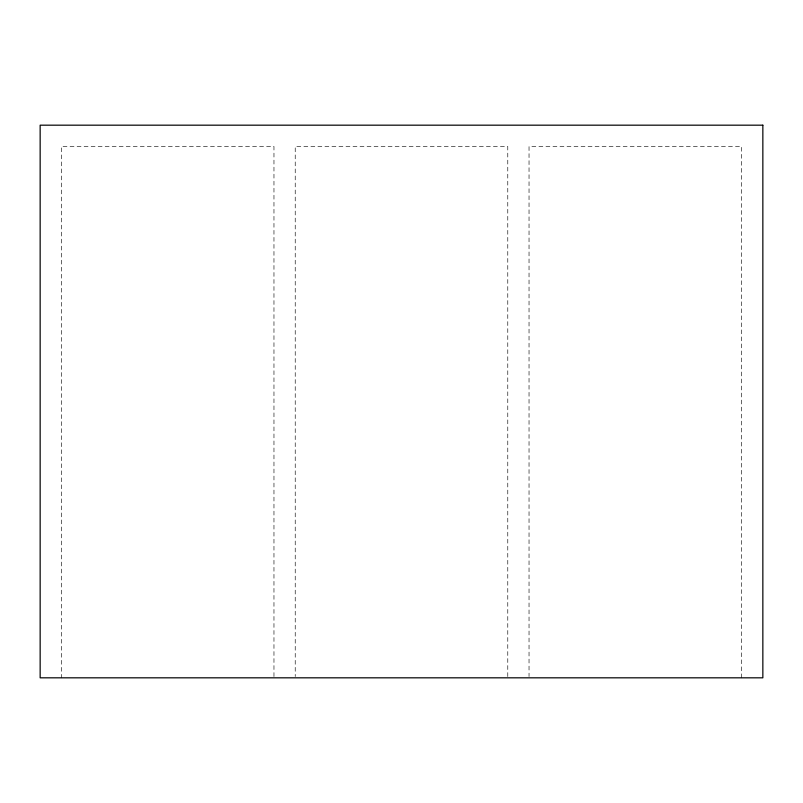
<?xml version="1.0" encoding="UTF-8"?>
<svg xmlns="http://www.w3.org/2000/svg" width="803" height="803" viewBox="0 0 803 803"><rect width="100%" height="100%" fill="white"/><g stroke="black" fill="none" stroke-linecap="round" stroke-linejoin="round"><path stroke-width="0.6" stroke-dasharray="4.01 3.01" d="M741.591 677.822L741.591 146.427L529.036 146.427L529.036 676.578M507.777 676.578L507.777 146.427L295.223 146.427L295.223 676.578M273.964 676.578L273.964 146.427L61.409 146.427L61.409 677.822"/><path stroke-width="1.2" d="M762.85 125.178L40.15 125.178L40.15 677.822L762.85 677.822L762.85 125.178"/></g></svg>
